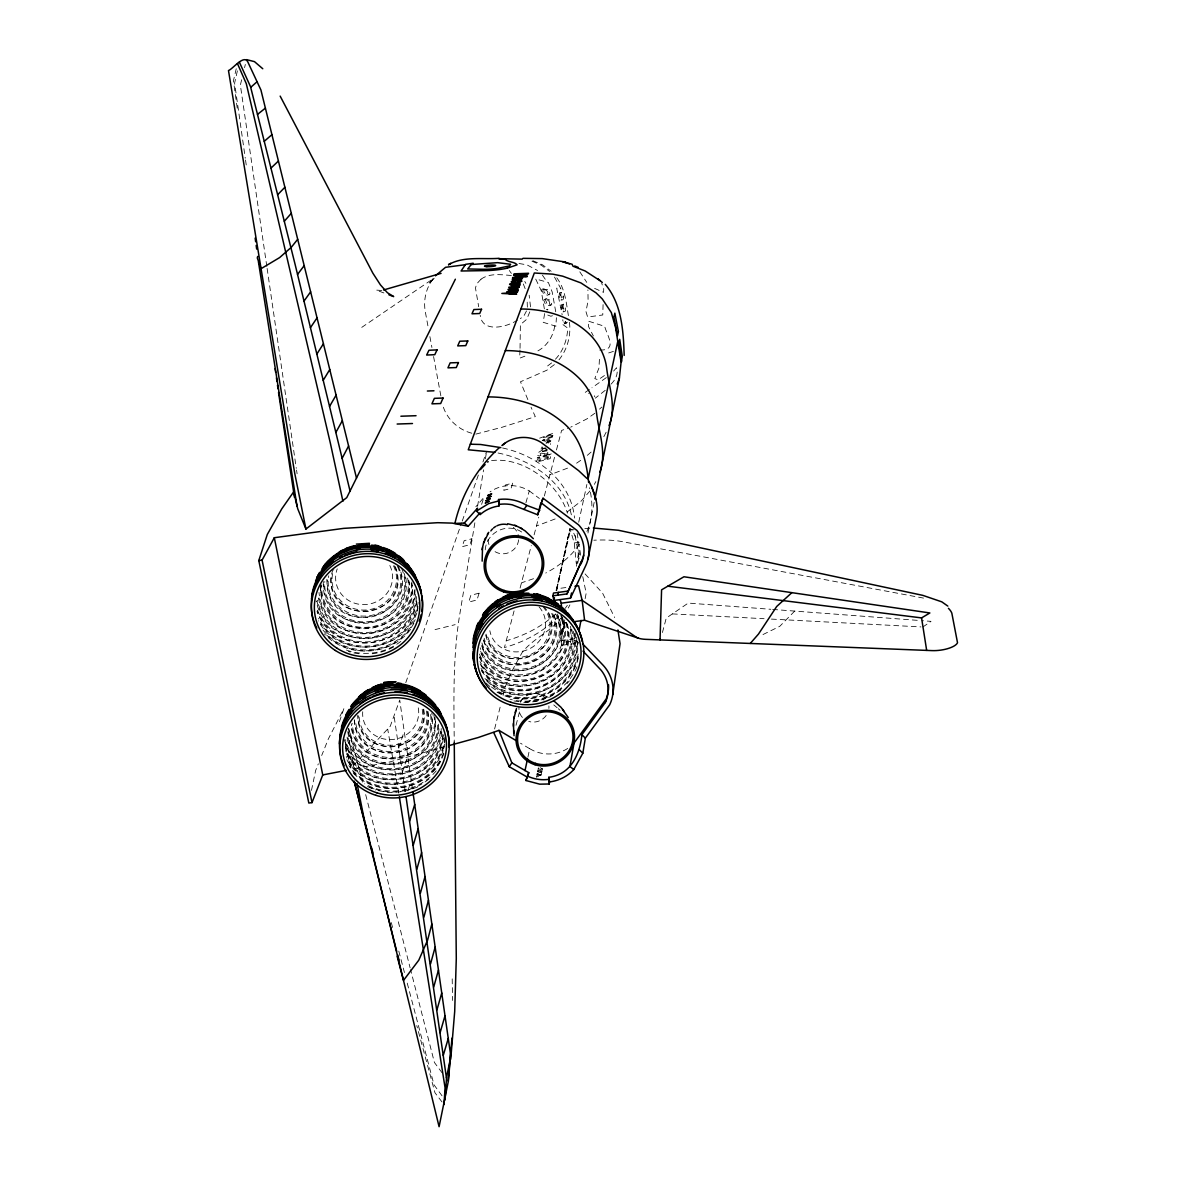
<?xml version="1.0" encoding="UTF-8"?>
<svg xmlns="http://www.w3.org/2000/svg" width="1186" height="1186" viewBox="0 0 1186 1186"><rect width="100%" height="100%" fill="white"/><g stroke="black" fill="none" stroke-linecap="round" stroke-linejoin="round"><path stroke-width="0.75" stroke-dasharray="5 3.75" d="M530.527 306.892L529.164 295.21M603.081 304.609L602.77 314.972L587.604 317.018L585.943 311.503L588.093 300.829L587.915 289.888M565.796 321.287L564.788 323.852L563.394 320.739M567.427 322.177L564.788 323.852M519.972 350.018L519.676 358.172L527.933 355.029M520.046 348.284L520.387 324.623L526.762 319.242L529.994 311.384M339.433 721.725L343.881 708.605L328.374 738.893L321.688 755.512M544.626 313.593L543.173 322.296L555.878 326.224L556.397 317.715M527.355 307.174L527.103 298.991M563.706 619.596L561.304 635.978L561.645 645.317L575.684 643.42L578.145 645.999M516.029 725.283L519.483 711.911M536.413 777.304L537.643 773.598L541.453 774.621L539.081 775.763L536.784 774.636M541.453 774.621L541.142 771.256L537.436 771.508L537.05 774.176L540.875 775.199M540.179 767.727L542.462 768.854L541.498 772.086L537.688 771.063L538.652 767.831M554.781 325.868C553.121 336.928 546.138 347.468 535.701 351.945M474.845 522.804L459.204 617.817C452.889 658.927 453.808 700.674 454.253 742.125M477.558 506.363L483.577 469.819M485.385 458.849L486.29 453.363M585.143 598.648L586.18 593.208L582.771 576.648M575.684 643.42L576.233 640.529L562.238 642.412M566.523 644.665L567.101 641.759M587.96 533.033L594.438 501.055M577.671 563.35L579.48 554.633L577.508 541.72L572.215 529.742L569.932 528.763L556.056 590.613M576.455 566.241L578.323 553.847L574.706 532.974M561.645 645.317L560.978 640.677L564.921 621.686M311.473 790.365L315.654 770.455L318.337 763.814M556.738 590.658L569.932 528.763L574.261 542.921L576.292 563.602M527.903 757.172L529.727 748.722L520.506 743.222M578.724 522.225L586.877 484.466M564.803 619.878L561.304 635.978L557.761 615.905M395.398 566.804C414.863 618.766 323.763 629.707 331.279 574.187M565.885 587.544L556.812 588.775L569.932 528.763M237.378 70.863L234.606 83.124L245.265 158.183M415.53 594.468C411.349 648.505 326.832 654.702 316.158 600.976M416.82 601.851C410.104 650.521 332.717 658.349 317.033 611.546M417.264 611.19L418.006 607.914M485.222 549.844C486.512 531.713 508.498 521.573 522.996 532.988M438.983 728.871C436.048 776.711 359.002 785.592 347.098 738.567M441.77 731.792C438.716 781.233 359.625 791.699 345.615 743.652M443.342 738.285C437.397 785.829 362.219 795.658 345.17 750.53M443.594 748.929L444.691 744.126M556.812 588.775L570.436 530.112L574.039 529.727M236.251 68.729L233.449 80.752L237.749 111.855M566.508 622.694L562.89 623.184L563.735 619.626M578.279 658.052C570.258 692.164 526.169 710.014 496.356 691.779M244.568 67.646L245.339 64.444M241.647 79.758L240.358 85.081L266.85 266.598M494.606 728.99L500.863 704.232M503.101 695.381L505.34 686.531L512.604 669.808L522.048 652.641C532.707 638.705 550.141 632.138 560.815 618.084M514.087 610.909L504.435 647.556C524.731 641.789 544.255 631.545 558.739 615.979M520.091 588.093L531.298 545.53M534.1 534.871L538.77 517.17M544.344 496L554.588 457.07M556.456 449.968L561.601 430.429L567.649 428.383M547.606 454.653L537.184 458.033L551.49 453.675L548.777 455.098L548.985 454.297M550.393 444.439L550.615 443.623M545.723 441.859L546.257 439.962L549.874 439.22A4.314 1.053 -16.4 0 1 551.653 439.324L550.2 441.103L545.204 442.704M525.932 502.701L529.267 490.9L525.665 488.988A35.046 33.267 15.7 0 0 490.011 491.894M408.103 790.143L411.231 780.24M402.395 772.308L407.732 755.882M481.605 504.361L483.918 497.408L475.838 506.763M398.748 747.729L404.218 731.421M662.425 632.509L666.265 618.069L688.221 603.081L770.826 609.293M405.775 682.676L461.636 522.789M462.243 521.054L479.277 472.399M482.939 461.962L486.586 451.54M586.922 531.506C593.252 517.719 592.867 502.227 589.531 487.728M526.495 310.94L524.034 315.639L520.387 318.649M603.837 436.67L606.268 431.986M594.379 484.348L595.817 481.605M568.287 608.003L569.917 604.89M416.894 612.836C402.617 654.035 338.647 659.831 318.337 620.812M443.223 750.53C429.228 789.876 368.06 797.051 347.098 760.241M440.703 761.323C423.906 792.5 376.155 798 352.183 772.042M361.76 327.366L433.439 278.547C426.13 287.546 423.269 299.895 425.225 311.281L428.561 329.382M558.991 359.818C567.62 349.114 571.37 334.748 569.28 321.184M589.946 490.974L581.333 500.952L566.211 512.723M520.521 701.267L524.331 697.205M579.376 544.418C570.881 556.619 558.873 566.182 545.753 573.031M565.233 608.314L567.338 605.364M542.298 289.028L541.676 289.829L543.573 293.876L547.576 295.255L549.948 293.846L549.4 291.341L548.021 289.784L542.298 289.028L546.375 290.274L547.754 291.845L547.576 295.255M543.929 288.539L543.974 291.8L545.219 293.372L549.207 294.751M611.146 384.056C615.326 379.95 618.736 373.634 616.512 367.764L613.384 371.337M546.405 448.857L545.708 449.746L547.117 449.702M432.846 279.066L428.546 284.329L435.573 275.701M547.161 449.865L540.979 451.673L542.714 449.746L538.681 452.326L547.576 450.739M544.552 299.317L543.781 300.221L545.412 304.313L549.4 305.721L551.801 304.313L550.171 300.206L546.197 298.813L544.552 299.317L548.54 300.71L549.726 302.311L549.4 305.721M546.197 298.813L545.427 299.732L547.057 303.809L551.045 305.217M547.25 310.05L547.947 309.249L546.316 309.754M555.433 359.225C563.291 350.893 567.382 339.463 567.679 328.092L562.95 324.608L562.831 319.716M410.608 629.336C390.713 656.318 347.053 658.66 324.401 633.902M794.679 611.087L779.765 626.327L760.478 635.785M431.215 281.141L434.224 278.221M541.839 771.967L539.704 772.635L537.436 771.508M537.688 771.063L539.808 770.396L542.091 771.508M542.462 768.854L540.342 769.536L538.059 768.409M559.51 292.986L559.036 296.026L561.126 300.325C565.678 300.162 563.039 294.187 561.171 292.482L559.51 292.986L561.793 297.271L561.126 300.325M561.171 292.482L560.696 295.522L562.787 299.821M599.493 409.14L601.836 407.065M551.623 362.916L547.398 366.103M587.307 455.35L592.229 451.08M604.43 375.532L598.129 379.846L594.809 378.601L598.96 368.001L599.612 355.726M555.656 613.948C541.705 626.771 524.405 635.637 506.229 640.751M554.381 364.606L546.85 370.225L520.476 381.773L528.319 400.764M605.231 390.342L595.313 398.155M561.882 304.698L561.141 307.752L563.142 312.081L565.589 310.94L565.544 308.523L563.528 304.179L561.882 304.698L563.884 309.027L563.142 312.081M563.528 304.179L562.787 307.248L564.803 311.562M481.027 279.184L476.579 284.032L475.482 288.065L478.684 306.714M594.823 413.277L586.966 418.866L570.688 427.182M606.372 377.593L591.977 387.763M589.383 389.557L585.128 392.447L589.116 393.515M576.589 463.192L582.104 459.382M922.841 627.023L931.025 621.36L921.818 620.663M481.056 279.17C490.144 272.558 502.375 274.944 512.826 275.597M526.199 702.527L533.433 699.028L544.241 699.933M560.904 689.941L550.26 696.819L536.546 701.489L522.166 702.675M542.714 447.522L541.898 448.471L546.02 447.789M539.66 438.153L553.462 433.172L546.02 436.404L552.884 435.292L552.676 436.092L542.995 437.545L540.935 438.909M517.57 319.983C507.578 327.025 482.317 333.459 480.226 315.343M567.545 468.144L549.919 474.815M555.152 518.949L536.443 525.991M533.567 578.694L521.469 582.83M543.425 440.895L544.745 440.377L544.3 441.266M546.034 443.282L551.208 441.429L548.362 443.134M491.582 460.583C523.53 456.758 557.969 482.91 567.501 513.167M417.576 787.059L403.907 791.536L389.557 792.589L377.237 790.439M613.429 351.397L605.572 353.932M599.731 350.048C618.01 350.626 607.099 335.757 604.682 326.343L588.286 321.109L588.478 326.476L593.356 335.964M562.787 307.248L561.141 307.752L563.884 309.027L565.544 308.523M552.483 315.728L550.838 316.232L546.716 314.661M561.793 297.271L563.454 296.767M545.916 448.545L539.645 449.138L541.409 447.33A5.233 1.305 -16.4 0 1 542.269 446.944M444.454 746.854L389.749 761.946L351.723 769.314M435.04 629.618L455.142 624.651M475.882 434.106L502.197 427.227L535.301 416.627L531.031 407.198M574.246 542.936L579.598 542.195M560.978 640.677L577.508 638.453M584.831 528.585L590.228 528.007M537.377 774.058L541.216 775.081M537.006 776.726L538.548 776.622M535.331 693.454L542.387 694.64L548.866 697.516M672.358 613.903L764.08 618.707M771.419 619.092L920.988 626.92M381.759 290.496L376.214 290.096L384.145 293.046M772.649 609.426L919.98 620.53M518.994 263.514L526.836 264.804L537.569 270.497M923.523 598.1L621.612 541.528A67.098 20.414 -10 0 0 593.845 540.223M502.642 448.011C536.902 455.291 571.163 480.967 574.513 518.06M498.076 453.008C530.631 459.56 564.536 481.323 571.563 515.777M471.731 433.201C458.315 429.688 446.9 419.162 442.912 405.805M532.84 260.712L542.625 264.863L551.164 271.283M531.98 261.202L541.394 265.234L549.607 271.475M594.586 288.376L603.585 292.364L603.733 288.969L601.702 283.246M367.452 786.511L375.473 790.143M529.727 748.722L533.448 750.679A34.32 31.933 11.4 0 0 568.213 748.099M529.267 490.9L539.408 498.491M486.794 680.986C517.733 713.127 579.865 686.59 577.79 642.026M553.758 704.899L557.168 707.76M558.295 708.709L560.044 710.266M576.233 640.529L578.694 643.094M585.069 573.905L602.607 593.193L614.674 617.55M579.821 271.816L586.759 282.372M542.402 275.137L547.265 282.135M442.007 1101.957L434.98 1092.795L416.775 1025.564M442.126 1072.856L434.417 1062.493L410.578 969.629M511.388 273.388L509.298 270.482M442.037 1095.805L434.017 1084.849L406.324 979.666M556.783 277.82C565.737 289.517 566.389 304.95 568.954 318.841M554.514 277.109L560.978 288.91L556.694 288.109L562.164 314.839M481.412 670.609C509.609 713.764 585.083 681.846 574.825 631.471M482.969 649.617C505.221 695.085 579.183 660.024 557.346 614.022M480.152 663.982C505.088 709.035 582.029 679.474 571.785 629.336M565.425 321.777L566.448 323.333M524.775 281.453L525.858 283.365M523.308 283.973L525.146 288.672M548.569 612.436C568.672 655.265 494.829 680.127 485.415 633.813M594.394 395.739L594.809 396.836M344.148 739.427L353.413 765.504L355.222 774.547M323.363 581.525C319.879 640.381 415.856 633.65 405.553 576.203M320.428 585.558C318.352 645.11 415.53 640.41 409.259 581.911M318.382 598.04C329.071 652.7 417.472 640.618 412.431 585.128M327.336 588.879C337.209 639.076 418.643 616.646 399.712 568.687M480.967 653.442C504.999 702.453 584.757 664.62 561.215 615.015M479.322 657.163C502.76 705.966 583.468 674.004 566.834 622.561M483.384 639.817C496.756 688.458 574.691 658.897 553.165 613.266M481.901 646.4L483.073 649.913M391.291 922.604L393.174 929.735M398.807 951.128L404.441 972.52M348.714 728.545L362.456 782.123M365.673 794.62L410.119 967.85M345.497 746.216L351.59 771.167M345.497 745.223L351.649 770.381M429.895 336.616L431.912 347.483M433.572 356.541L440.94 396.361M577.108 533.033L581.051 557.598M555.73 311.77L552.187 291.964L548.347 282.461L535.657 278.932L541.201 290.6L544.507 309.694M347.75 731.718L353.413 765.504L390.224 726.306L399.726 700.051L412.461 788.898M398.763 793.152L387.703 729.138M423.713 709.124C432.075 753.792 356.838 761.115 357.816 715.38M405.241 791.507L394.093 716.225M267.117 268.421L296.292 468.262M296.559 470.101L297.093 473.763M578.323 553.847L579.524 562.223M245.532 160.006L246.569 167.33M562.446 617.743L562.89 623.184M351.352 728.53C361.107 777.72 440.792 762.45 431.793 713.127M348.476 731.821C357.994 781.811 439.042 770.974 435.544 720.584M326.773 579.48L327.351 589.16M320.605 588.449L321.006 595.09M354.273 719.739C355.444 769.314 436.774 759.677 427.953 711.215M452.207 978.865L452.533 1000.45M518.623 539.823A15.418 14.692 -23.2 0 1 494.592 551.401M488.988 544.537A15.418 14.692 -23.2 0 1 488.128 538.207M513.256 527.355A15.418 14.692 -23.2 0 1 518.46 535.983M441.222 728.56A48.819 45.735 -11 0 1 398.615 774.547A48.819 45.735 -11 0 1 345.452 742.125M442.852 734.178A50.39 47.188 -11 0 1 399.074 778.12A50.39 47.188 -11 0 1 345.304 748.04M433.854 714.965A42.815 40.131 -10.9 0 1 399.519 762.405A42.815 40.131 -10.9 0 1 349.826 731.406M436.226 770.811A54.334 50.85 -11.1 0 1 364.665 783.798M443.92 753.762A53.696 50.257 -11.1 0 1 352.894 771.671M431.689 716.67A40.368 37.848 -10.9 0 1 394.493 758.773A40.368 37.848 -10.9 0 1 351.352 723.994M445.343 737.885A52.48 49.13 -11 0 1 403.611 782.953A52.48 49.13 -11 0 1 346.875 759.01M430.577 714.506A39.523 37.062 -10.9 0 1 395.22 757.261A39.523 37.062 -10.9 0 1 352.123 723.282M443.594 752.962A53.429 50.005 -11.1 0 1 399.652 786.792A53.429 50.005 -11.1 0 1 348.817 765.652M443.401 734.92A50.85 47.618 -11 0 1 400.156 779.113A50.85 47.618 -11 0 1 345.615 750.575M444.913 737.158A52.11 48.789 -11 0 1 402.499 782.108A52.11 48.789 -11 0 1 346.238 756.52M440.406 731.228A48.255 45.201 -11 0 1 395.783 773.628A48.255 45.201 -11 0 1 345.482 739.634M423.283 709.688A32.882 30.836 -10.9 0 1 393.5 746.661A32.882 30.836 -10.9 0 1 358.187 715.855M426.426 711.022A35.877 33.638 -10.9 0 1 395.827 751.123A35.877 33.638 -10.9 0 1 355.533 721.31M437.738 725.106A45.72 42.844 -10.9 0 1 396.139 768.424A45.72 42.844 -10.9 0 1 347.276 734.697M427.42 711.481A36.796 34.513 -10.9 0 1 395.057 752.739A36.796 34.513 -10.9 0 1 354.57 720.213M434.965 717.233A43.571 40.828 -10.9 0 1 396.925 764.214A43.571 40.828 -10.9 0 1 348.625 728.693M422.201 709.272A31.859 29.887 -10.8 0 1 393.352 745.105A31.859 29.887 -10.8 0 1 359.136 715.247M429.05 778.965A54.497 50.983 -11.1 0 1 375.829 789.476M374.168 788.942A54.497 50.983 -11.1 0 1 367.734 786.274M418.273 707.864A28.108 26.374 -10.8 0 1 392.092 739.53A28.108 26.374 -10.8 0 1 362.723 711.748M438.464 724.157A46.387 43.467 -11 0 1 397.992 769.506A46.387 43.467 -11 0 1 347.053 737.099M393.441 565.737A32.319 30.732 -8.5 0 1 365.985 610.019A32.319 30.732 -8.5 0 1 333.815 569.577M389.809 565.485A28.494 27.1 -8.5 0 1 365.599 604.549A28.494 27.1 -8.5 0 1 337.224 568.865M411.779 582A47.055 44.697 -8.7 0 1 372.997 633.057A47.055 44.697 -8.7 0 1 319.093 598.085M414.329 590.495A48.937 46.491 -8.7 0 1 369.869 637.134A48.937 46.491 -8.7 0 1 317.433 600.279M411.275 583.127A46.373 44.06 -8.7 0 1 369.395 632.301A46.373 44.06 -8.7 0 1 319.004 592.451M408.74 580.28A44.178 41.984 -8.6 0 1 366.4 628.639A44.178 41.984 -8.6 0 1 321.006 584.164M404.233 573.461A40.932 38.916 -8.6 0 1 368.713 623.035A40.932 38.916 -8.6 0 1 324 582M401.624 568.42A40.087 38.1 -8.6 0 1 371.188 621.301A40.087 38.1 -8.6 0 1 324.801 581.481M398.244 566.374A37.315 35.476 -8.6 0 1 371.366 616.868A37.315 35.476 -8.6 0 1 327.38 579.924M397.34 566.211A36.381 34.587 -8.6 0 1 369.261 615.756A36.381 34.587 -8.6 0 1 328.744 575.833M394.434 565.826A33.341 31.711 -8.5 0 1 366.089 611.531A33.341 31.711 -8.5 0 1 332.895 569.784M417.991 606.372A53.237 50.538 -8.8 0 1 374.909 646.207A53.237 50.538 -8.8 0 1 320.665 623.539M418.184 602.429A52.866 50.197 -8.8 0 1 373.946 645.392A52.866 50.197 -8.8 0 1 318.426 618.455M416.657 600.828A51.576 48.982 -8.8 0 1 370.447 642.708A51.576 48.982 -8.8 0 1 317.166 610.953M416.582 596.558A51.102 48.537 -8.7 0 1 372.226 641.418A51.102 48.537 -8.7 0 1 317.551 610.182M414.952 589.338A49.515 47.04 -8.7 0 1 370.907 638.201A49.515 47.04 -8.7 0 1 316.929 601.005M407.628 578.056A43.422 41.258 -8.6 0 1 368.194 627.201A43.422 41.258 -8.6 0 1 321.599 585.424M413.87 623.421A54.467 51.695 -8.8 0 1 325.127 633.487M415.189 619.641A54.2 51.458 -8.8 0 1 323.037 630.122M393.544 647.022A55.282 52.451 -8.9 0 1 371.411 653.857M358.854 653.738A55.282 52.451 -8.9 0 1 348.358 651.485M400.853 641.389A55.119 52.303 -8.9 0 1 343.362 648.861M548.896 705.937A15.166 14.188 -22.9 0 1 548.881 708.442M546.183 715.499A15.166 14.188 -22.9 0 1 528.748 721.459M522.403 717.471A15.166 14.188 -22.9 0 1 518.979 707.152M520.357 702.29A15.166 14.188 -22.9 0 1 545.501 698.124M570.392 626.297A49.16 46.358 -23.1 0 1 540.964 682.098A49.16 46.358 -23.1 0 1 480.567 663.982M573.401 631.263A50.731 47.825 -23.1 0 1 540.519 686.071A50.731 47.825 -23.1 0 1 479.945 666.68M561.171 618.44A43.111 40.68 -23 0 1 534.486 672.121A43.111 40.68 -23 0 1 480.137 647.778M577.048 666.769A54.719 51.547 -23.2 0 1 509.98 699.251M578.308 656.495A54.067 50.939 -23.1 0 1 496.815 691.379M489.907 686.546A54.067 50.939 -23.1 0 1 486.201 683.106M557.553 615.949A40.65 38.352 -23 0 1 533.848 667.822A40.65 38.352 -23 0 1 481.768 645.154M577.434 642.234A52.851 49.797 -23.1 0 1 543.055 690.919A52.851 49.797 -23.1 0 1 484.97 678.481M555.863 614.229A39.79 37.567 -23 0 1 533.329 666.502A39.79 37.567 -23 0 1 481.857 642.723M578.175 654.138A53.815 50.702 -23.1 0 1 542.521 694.359A53.815 50.702 -23.1 0 1 489.833 685.701M574.395 633.591A51.206 48.27 -23.1 0 1 541.824 686.768A51.206 48.27 -23.1 0 1 481.783 670.594M576.618 637.178A52.48 49.456 -23.1 0 1 545.604 688.71A52.48 49.456 -23.1 0 1 486.097 678.777M570.318 629.143A48.582 45.824 -23.1 0 1 537.97 681.95A48.582 45.824 -23.1 0 1 479.959 661.566M543.722 606.283A33.104 31.266 -23 0 1 532.188 655.458A33.104 31.266 -23 0 1 486.082 634.125M551.653 613.488A36.114 34.097 -23 0 1 530.616 661.18A36.114 34.097 -23 0 1 484.17 638.201M565.737 622.413A46.046 43.437 -23 0 1 536.22 677.206A46.046 43.437 -23 0 1 479.159 653.471M552.706 613.651A37.048 34.972 -23 0 1 531.12 662.574A37.048 34.972 -23 0 1 483.488 639.002M560.696 615.46A43.867 41.391 -23 0 1 537.629 672.329A43.867 41.391 -23 0 1 480.271 650.328M542.714 606.402A32.081 30.287 -23 0 1 531.55 654.049A32.081 30.287 -23 0 1 486.868 633.368M569.339 680.897A54.882 51.68 -23.2 0 1 567.012 683.566M561.867 688.443A54.882 51.68 -23.2 0 1 522.329 701.919M518.831 701.667A54.882 51.68 -23.2 0 1 513.597 700.852M539.081 606.891A28.301 26.729 -22.9 0 1 529.238 648.935A28.301 26.729 -22.9 0 1 489.833 630.685M566.611 622.828A46.714 44.06 -23.1 0 1 536.665 678.407A46.714 44.06 -23.1 0 1 478.773 654.346M548.14 457.381L547.976 458.404L538.607 460.776L541.172 458.552L548.14 457.381M537.732 455.335L539.215 456.121L541.098 455.068C536.398 454.535 553.832 454.194 546.02 452.074L545.427 453.927L541.528 453.111A3.069 0.771 -16.5 0 0 539.6 453.778L537.732 455.335M550.615 456.669L550.156 458.641L535.983 462.229C537.51 456.877 546.272 455.795 550.615 456.669M552.365 437.204L542.195 440.451L552.409 436.122L550.941 437.575L552.365 437.204M547.665 440.302L547.354 441.444L549.859 440.273L547.665 440.302M479.07 593.208L476.994 599.997L468.737 602.043L470.872 595.224L479.07 593.208M512.678 483.147L511.062 488.439L503.768 490.278L505.444 484.97L512.678 483.147M471.865 538.815L469.878 544.789L462.155 546.642L464.2 540.653L471.865 538.815"/><path stroke-width="1.5" d="M624.177 355.415C623.406 331.146 621.76 303.69 605.26 284.358M513.449 726.262L513.849 718.612L516.473 708.561M357.045 783.59L363.954 817.984L439.087 1126.7L448.382 1081.083L451.955 1038.121M444.009 1104.581L445.061 1087.755L399.341 796.799M445.046 1099.911L446.499 1078.356L406.027 796.74M450.724 1059.231L454.698 1011.51L456.284 958.57L454.253 742.125M482.509 547.621L482.153 561.141M449.879 1061.248L446.425 1077.911M293.98 493.109L297.73 508.764L305.929 529.045L346.757 497.616L455.365 279.214M612.732 694.655L620.056 643.687L617.921 629.974M449.746 745.386L477.988 737.603L498.98 730.368L511.848 762.85L528.778 772.664L525.932 780.507L539.704 784.168L549.207 783.99L548.777 777.334A35.061 32.541 11.4 0 0 560.474 773.717C574.543 766.482 580.428 749.463 581.911 734.653L605.29 702.572L606.832 696.923A34.201 31.963 10.6 0 0 608.522 684.752M660.187 638.987L660.039 639.891L661.58 589.827L683.937 576.767L929.868 612.969L921.566 617.906L667.777 586.195M549.207 783.99L549.607 781.915A40.057 37.181 11.4 0 0 573.816 769.521L582.815 753.243L585.335 738.152L609.678 704.795A39.227 36.662 10.6 0 0 602.755 664.857L582.548 643.731M605.764 699.503L574.039 743.059L569.903 766.541L573.816 769.521M594.809 499.262L619.418 377.889L621.093 362.204L615.608 327.721L611.324 312.57L602.251 298.902L596.069 292.868L580.873 282.905L562.638 276.16L552.72 274.144L534.323 273.002L468.248 449.776L494.903 452.326M578.901 631.219L580.977 620.352M588.019 559.021L596.276 517.081C599.182 504.732 594.423 492.086 588.864 481.19M541.646 501.204L543.04 498.224L578.501 524.805A39.805 37.715 13.2 0 1 585.617 565.885L570.451 598.204L553.847 600.457L552.884 595.832L566.982 593.904L582.8 558.25A34.69 32.882 13.2 0 0 583.69 555.196M570.451 598.204L571.533 592.97M525.932 780.507L528.778 772.664M566.982 593.904L581.555 561.304M524.983 770.678L527.533 758.862M588.048 479.07L617.832 341.108M483.547 543.129L488.751 532.321M557.776 595.164L558.384 592.392M553.847 600.457L554.47 597.67M552.884 595.832L553.506 593.059L567.575 591.132M482.05 549.681L483.932 541.379M448.264 1038.462L443.282 1055.347M445.002 1015.779L440.11 1032.665M246.51 59.626L254.471 61.628L262.773 68.744M441.741 992.993L436.937 1009.879M513.849 718.612L514.442 716.166M515.258 712.564L515.762 710.503M257.688 256.413L257.303 257.94L261.068 268.688L279.614 257.599L291.326 247.266L297.686 239.29M438.449 970.104L433.735 986.974M602.295 282.505L597.892 278.695M435.158 947.11L430.518 963.966M431.852 924.013L427.612 940.113L418.777 960.2L403.492 980.422L397.147 956.272M499.158 447.804C476.98 468.322 461.769 493.954 454.89 523.441L464.275 523.056L477.528 508.157L476.55 511.047L480.122 514.65A35.891 33.994 15.6 0 1 498.921 505.992L499.425 504.376A35.817 33.934 15.7 0 1 512.189 504.806L537.732 514.798L540.949 502.686L576.974 530.468A34.794 32.971 13.2 0 1 582.252 560.934L581.007 563.987M537.732 514.798L543.04 498.224M423.906 917.104L428.442 900.322M420.363 893.28L425.033 876.528M416.805 869.323L421.608 852.63M413.232 845.262L418.154 828.614M409.63 821.068L414.7 804.479M498.921 505.992L498.55 499.528A40.932 38.782 15.7 0 1 526.777 505.384L539.852 510.291M480.093 512.767L468.218 526.213L452.266 523.115L437.708 522.7L343.732 528.363L274.307 537.718L322.755 774.932L312.007 802.625L308.82 803.041L258.8 560.563L267.31 534.441L281.734 508.942L293.846 491.597M617.269 384.086L619.418 377.889M609.026 425.626C616.794 406.976 608.833 386.858 606.639 368.001C605.186 356.601 599.983 345.986 592.481 337.373C574.454 317.64 547.057 308.938 520.862 309.012M599.76 472.339C607.069 453.037 598.737 432.579 596.573 413.173C595.016 401.076 589.472 389.809 581.466 380.676C562.268 359.773 533.151 350.552 505.325 350.596M524.761 276.575L527.34 276.471L512.574 277.628L523.337 276.62M605.29 702.572L606.372 699.977A34.305 32.052 10.6 0 0 601.243 670.372L583.052 651.129M342.102 458.359L348.595 445.995M484.525 539.763L485.326 538.251M487.372 534.397L487.965 533.285M312.007 802.625L262.076 560.103L274.307 537.718M335.831 432.49L342.354 420.659M329.53 406.487L336.083 395.175M323.2 380.35L329.767 369.543M316.84 354.08L323.422 343.792M526.717 776.815L509.283 766.719L511.848 762.85M310.435 327.677L317.047 317.878M524.019 509.446L526.777 505.384M304.001 301.125L310.628 291.83M297.538 274.44L304.179 265.634M291.296 213.347L284.299 221.263M750.264 643.449L758.477 634.08L776.711 606.476L791.863 592.659M257.051 81.745L250.706 87.334M284.877 187.255L277.643 194.756M507.297 268.14L517.126 264.819C514.605 261.557 508.26 262.521 504.999 259.26L498.757 258.681L522.285 259.126M480.345 469.641L485.118 464.571M278.413 161.029L270.957 168.115M435.573 275.701L445.536 267.31L465.327 264.7M572.23 744.823L574.039 743.059M271.92 134.655L264.241 141.327M265.397 108.134L257.495 114.405M502.019 445.536C512.426 435.959 529.06 434.877 540.949 442.304L578.664 470.679L586.937 478.447M476.55 511.047L488.676 503.576L498.031 501.129M502.404 445.195L504.91 443.208M356.512 478.121L260.92 89.973L247.607 61.494C243.471 54.675 232.901 68.951 228.483 70.552L294.736 473.347L305.929 529.045M448.501 264.834L450.71 263.381L449.212 264.167M448.708 264.597C463.459 256.028 482.569 259.556 499.084 258.326M487.505 462.051L488.247 461.754M383.508 289.992L441.073 273.358M322.755 774.932L346.297 770.366M473.214 263.233L465.594 264.33L461.087 271.001L487.298 270.586A27.248 5.693 -3.5 0 0 507.297 268.14M258.8 560.563L262.076 560.103M574.958 586.299L578.59 585.81L582.148 600.353L584.594 620.248L638.468 638.187M560.252 599.997L561.23 603.2L582.148 600.353L636.096 637.06A22.223 7.398 -9.5 0 0 645.777 639.343L932.003 650.61A18.62 6.508 -7.3 0 0 957.517 642.723L951.839 613.192A87.497 29.872 -7.9 0 0 948.429 608.344M573.742 621.716L584.594 620.248M383.908 682.513L395.442 681.713M383.701 682.602L396.005 681.757M356.334 544.122L369.483 543.292M427.375 391.024L433.972 390.787M400.883 416.227L416.049 415.708M397.147 424.039L412.476 423.521M593.371 528.037L618.351 530.246L922.841 595.372L941.788 601.836L947.822 606.09M488.009 396.91C514.353 396.865 541.365 404.574 561.808 421.638C580.517 436.24 586.358 460.079 588.641 482.539M522.967 258.34L542.284 258.607L565.663 262.032M470.323 444.201L480.626 444.483L500.848 447.611M507.741 523.752L516.147 525.858M569.517 263.915L562.89 261.809L572.126 264.241L572.971 266.213L585.143 270.971L599.997 280.637M388.904 294.825L393.678 296.589L387.407 292.72L380.439 284.892L372.849 273.151L280.163 96.11M574.706 265.96L578.279 267.413M520.18 527.785L525.176 530.928L533.344 538.681M514.754 525.205L521.944 528.615M498.98 730.368L515.895 740.464M464.275 523.056L468.218 526.213M553.773 700.822L561.082 707.375L568.227 717.515M579.346 749.7L582.815 753.243M581.911 734.653L585.335 738.152M448.189 1080.98L450.472 1053.865L412.965 792.352M562.757 709.436L564.284 711.674M493.717 732.533L509.283 766.719M239.35 62.102L250.572 86.815L295.181 264.7L350.048 491.034M237.452 63.57L246.303 83.672L330.42 443.445L342.917 501.248M595.965 499.721L591.858 487.149M396.658 951.261L354.288 781.159M397.606 954.789L399.045 960.097M354.199 781.752L364.532 820.979M365.466 824.552L366.874 829.889M367.823 833.462L369.231 838.813M371.574 847.723L372.982 853.075M498.55 499.528L499.425 504.376M548.777 777.334L549.607 781.915M921.566 617.906L926.666 650.402M297.034 506.333L258.444 261.898M294.469 497.394L278.532 392.492M275.152 368.698L275.671 372.36M276.442 377.845L276.961 381.507M277.48 385.168L278.013 388.83M255.153 238.119L255.657 241.781M256.161 245.443L256.68 249.09M513.345 723.653L514.042 735.676M561.23 603.2L561.69 608.655M513.642 730.368L513.746 733.185M548.377 779.41A35.12 32.585 11.4 0 1 528.007 776.356M490.856 530.913A15.418 14.692 -23.2 0 1 492.575 528.867M493.569 527.963A15.418 14.692 -23.2 0 1 495.763 526.421M496.949 525.783A15.418 14.692 -23.2 0 1 507.386 524.583M355.963 704.484A54.334 50.85 -11.1 0 1 358.587 702.171M362.812 699.014A54.334 50.85 -11.1 0 1 365.822 697.116M375.458 692.58A54.334 50.85 -11.1 0 1 384.071 690.208M391.158 689.274A54.334 50.85 -11.1 0 1 407.065 690.4M412.165 691.735A54.334 50.85 -11.1 0 1 423.313 696.686M424.781 697.576A54.334 50.85 -11.1 0 1 431.63 702.735M437.441 708.872A54.334 50.85 -11.1 0 1 440.391 712.994M341.479 727.122A53.696 50.257 -11.1 0 1 387.362 687.984A53.696 50.257 -11.1 0 1 441.266 713.913M344.148 765.83A54.882 51.324 -11.1 0 1 385.198 693.306A54.882 51.324 -11.1 0 1 448.768 746.898M345.734 715.217A52.48 49.13 -11 0 1 349.055 709.45M350.997 706.767A52.48 49.13 -11 0 1 435.618 705.121M362.012 695.752A52.11 48.789 -11 0 1 369.276 691.319M377.148 688.058A52.11 48.789 -11 0 1 382.114 686.679M387.155 685.79A52.11 48.789 -11 0 1 390.565 685.449M397.399 685.389A52.11 48.789 -11 0 1 400.779 685.686M404.159 686.19A52.11 48.789 -11 0 1 407.48 686.902M437.412 707.627A52.11 48.789 -11 0 1 440.184 712.386M339.433 743.874A54.823 51.28 -11.1 0 1 341.968 728.871M344.577 722.541A54.823 51.28 -11.1 0 1 348.047 716.522M349.025 715.099A54.823 51.28 -11.1 0 1 352.286 710.992M360.01 703.743A54.823 51.28 -11.1 0 1 370.684 697.235M372.3 696.493A54.823 51.28 -11.1 0 1 384.338 692.772M395.101 691.69A54.823 51.28 -11.1 0 1 407.539 692.95M412.684 694.314A54.823 51.28 -11.1 0 1 425.403 700.2M426.856 701.134A54.823 51.28 -11.1 0 1 442.882 718.657M444.394 721.637A54.823 51.28 -11.1 0 1 447.982 732.815M339.819 736.595A54.497 50.983 -11.1 0 1 392.017 689.807A54.497 50.983 -11.1 0 1 447.389 730.606M351.012 706.026A50.85 47.618 -11 0 1 426.323 695.426M362.308 693.958A48.819 45.735 -11 0 1 369.988 689.096M371.618 688.295A48.819 45.735 -11 0 1 389.216 683.566M396.539 683.447A48.819 45.735 -11 0 1 420.348 690.964M376.214 685.864A43.571 40.828 -10.9 0 1 380.899 684.337M359.995 695.974A45.72 42.844 -10.9 0 1 362.501 693.751M360.173 698.762A53.429 50.005 -11.1 0 1 364.443 695.767M375.413 690.4A53.429 50.005 -11.1 0 1 383.893 688.058M394.375 687.005A53.429 50.005 -11.1 0 1 404.782 687.91M411.512 689.57A53.429 50.005 -11.1 0 1 420.986 693.588M363.479 692.906A46.387 43.467 -11 0 1 367.764 689.985M372.345 687.524A46.387 43.467 -11 0 1 382.203 684.114M383.893 683.759A46.387 43.467 -11 0 1 392.551 682.854M397.725 683.047A46.387 43.467 -11 0 1 401.165 683.477M368.268 690.608A50.39 47.188 -11 0 1 371.203 689.125M385.376 684.737A50.39 47.188 -11 0 1 390.313 684.174M358.528 697.131A48.255 45.201 -11 0 1 361.181 694.774M389.171 683.388A48.255 45.201 -11 0 1 392.803 683.21M339.3 551.92A49.515 47.04 -8.7 0 1 342.532 550.096M345.867 548.54A49.515 47.04 -8.7 0 1 354.718 545.664M361.345 544.611A49.515 47.04 -8.7 0 1 369.483 544.478M374.998 545.115A49.515 47.04 -8.7 0 1 378.63 545.871M323.541 566.552A51.102 48.537 -8.7 0 1 325.513 563.958M343.688 549.8A51.102 48.537 -8.7 0 1 348.328 547.888M325.483 566.656A55.119 52.303 -8.9 0 1 333.459 559.584M356.512 549.622A55.119 52.303 -8.9 0 1 360.07 549.059M370.936 548.718A55.119 52.303 -8.9 0 1 383.345 550.867M386.725 551.964A55.119 52.303 -8.9 0 1 394.849 555.656M399.326 558.443A55.119 52.303 -8.9 0 1 411.809 570.54M413.766 573.416A55.119 52.303 -8.9 0 1 415.515 576.396M417.042 579.45A55.119 52.303 -8.9 0 1 419.918 587.53M315.535 581.14A54.467 51.695 -8.8 0 1 320.368 571.948M321.347 570.525A54.467 51.695 -8.8 0 1 414.729 574.721M319.375 572.882A53.237 50.538 -8.8 0 0 317.077 577.434A54.2 51.458 -8.8 0 1 319.597 572.897M322.103 568.598A53.237 50.538 -8.8 0 1 328.848 560.845M331.413 558.576A53.237 50.538 -8.8 0 1 400.453 557.39M333.74 557.672A54.2 51.458 -8.8 0 1 338.188 554.737M342.887 552.261A54.2 51.458 -8.8 0 1 347.809 550.23M356.393 547.888A54.2 51.458 -8.8 0 1 359.907 547.324M365.258 546.909A54.2 51.458 -8.8 0 1 368.816 546.909M370.581 546.983A54.2 51.458 -8.8 0 1 379.357 548.228M324.178 565.603A51.576 48.982 -8.8 0 1 366.533 544.908M371.574 545.13A51.576 48.982 -8.8 0 1 381.521 547.028M383.108 547.517A51.576 48.982 -8.8 0 1 395.101 553.195M400.394 557.124A51.576 48.982 -8.8 0 1 402.825 559.332M323.333 566.804A52.866 50.197 -8.8 0 1 334.289 556.101M337.15 554.159A52.866 50.197 -8.8 0 1 340.13 552.394M343.199 550.838A52.866 50.197 -8.8 0 1 351.308 547.784M385.346 548.807A52.866 50.197 -8.8 0 1 390.09 550.793M398.807 556.012A52.866 50.197 -8.8 0 1 403.952 560.37M407.347 564.017A52.866 50.197 -8.8 0 1 409.407 566.641M421.964 596.766A55.623 52.762 -8.9 0 1 422.246 600.205M311.533 598.856A55.623 52.762 -8.9 0 1 313.237 590.302M314.32 586.981A55.623 52.762 -8.9 0 1 320.887 574.513M325.379 568.983A55.623 52.762 -8.9 0 1 333.444 561.838M339.596 557.939A55.623 52.762 -8.9 0 1 342.828 556.293M344.474 555.552A55.623 52.762 -8.9 0 1 356.689 551.801M371.248 550.867A55.623 52.762 -8.9 0 1 378.467 551.772M385.48 553.565A55.623 52.762 -8.9 0 1 395.368 557.88M398.422 559.703A55.623 52.762 -8.9 0 1 406.754 566.3M410.326 570.14A55.623 52.762 -8.9 0 1 416.227 578.783M418.45 583.453A55.623 52.762 -8.9 0 1 421.089 591.695M311.651 596.899A55.282 52.451 -8.9 0 1 357.371 549.963A55.282 52.451 -8.9 0 1 416.508 578.471M419.681 586.462A55.282 52.451 -8.9 0 1 420.897 591.458M421.845 595.683A55.668 52.807 -8.9 0 1 421.831 611.161M421.178 614.585A55.668 52.807 -8.9 0 1 419.192 621.242M316.795 628.061A55.668 52.807 -8.9 0 1 349.618 554.218A55.668 52.807 -8.9 0 1 421.549 593.993M472.858 643.183A54.067 50.939 -23.1 0 1 510.202 598.693A54.067 50.939 -23.1 0 1 566.345 611.531M567.471 612.762A54.067 50.939 -23.1 0 1 569.606 615.326M486.245 688.028A55.268 52.021 -23.2 0 1 505.221 605.764A55.268 52.021 -23.2 0 1 582.193 641.596M579.702 632.746A55.208 51.976 -23.2 0 1 581.184 637.638M477.617 674.597A55.208 51.976 -23.2 0 1 474.37 664.886M473.347 658.141A55.208 51.976 -23.2 0 1 473.273 651.247M473.392 649.528A55.208 51.976 -23.2 0 1 475.927 637.623M479.411 629.558A55.208 51.976 -23.2 0 1 483.162 623.51M498.713 608.685A55.208 51.976 -23.2 0 1 503.427 605.942M506.674 604.371A55.208 51.976 -23.2 0 1 517.007 600.887M533.107 599.39A55.208 51.976 -23.2 0 1 541.958 600.546M547.087 601.895A55.208 51.976 -23.2 0 1 556.753 606.046M559.733 607.825A55.208 51.976 -23.2 0 1 569.028 615.504M570.184 616.75A55.208 51.976 -23.2 0 1 577.73 628.046M475.823 669.289A54.882 51.68 -23.2 0 1 474.296 664.412M473.555 661.121A54.882 51.68 -23.2 0 1 472.769 654.346M472.932 647.497A54.882 51.68 -23.2 0 1 514.442 599.597A54.882 51.68 -23.2 0 1 573.283 620.293M575.077 623.184A54.882 51.68 -23.2 0 1 576.648 626.164M485.4 612.895A52.48 49.456 -23.1 0 1 490.218 608.003M509.431 596.81A52.48 49.456 -23.1 0 1 514.413 595.387M519.468 594.438A52.48 49.456 -23.1 0 1 524.612 593.964M555.033 601.999A52.48 49.456 -23.1 0 1 557.731 603.867M562.727 608.136A52.48 49.456 -23.1 0 1 564.966 610.494M505.888 595.817A46.046 43.437 -23 0 1 510.825 594.156A46.714 44.06 -23.1 0 0 502.701 597.255M478.788 627.053A54.719 51.547 -23.2 0 1 488.217 614.259M496.415 607.365A54.719 51.547 -23.2 0 1 501.011 604.504M517.793 598.248A54.719 51.547 -23.2 0 1 521.306 597.64M532.01 597.151A54.719 51.547 -23.2 0 1 540.772 598.293M545.856 599.642A54.719 51.547 -23.2 0 1 558.398 605.512M475.719 631.011A53.815 50.702 -23.1 0 1 479.396 623.228M482.198 618.855A53.815 50.702 -23.1 0 1 485.43 614.748M493.035 607.484A53.815 50.702 -23.1 0 1 497.349 604.4M508.394 598.856A53.815 50.702 -23.1 0 1 527.399 595.283M530.883 595.342A53.815 50.702 -23.1 0 1 541.201 596.869M549.311 599.582A53.815 50.702 -23.1 0 1 555.404 602.681M473.273 638.987A52.851 49.797 -23.1 0 1 506.274 598.367A52.851 49.797 -23.1 0 1 558.206 604.237M476.357 627.157A51.206 48.27 -23.1 0 1 478.299 622.665M482.524 615.578A51.206 48.27 -23.1 0 1 522.166 593.311M525.517 593.163A51.206 48.27 -23.1 0 1 528.837 593.222M533.774 593.712A51.206 48.27 -23.1 0 1 548.718 598.337M483.191 614.066A49.16 46.358 -23.1 0 1 487.831 608.448M491.849 604.697A49.16 46.358 -23.1 0 1 502.656 597.7M504.332 596.943A49.16 46.358 -23.1 0 1 514.872 593.578M518.49 592.985A49.16 46.358 -23.1 0 1 524.004 592.555M536.635 593.889A49.16 46.358 -23.1 0 1 540.09 594.838M482.658 615.178A50.731 47.825 -23.1 0 1 487.95 608.878M491.597 605.512A50.731 47.825 -23.1 0 1 494.191 603.466M505.785 596.943A50.731 47.825 -23.1 0 1 510.529 595.253M495.17 601.762A46.714 44.06 -23.1 0 1 498.09 599.79M488.009 608.181A48.582 45.824 -23.1 0 1 491.968 604.46M509.609 284.358L510.84 285.174A5.322 1.156 -3.4 0 0 513.568 285.396C527.933 284.788 515.48 280.459 509.609 284.358M521.736 281.097L520.12 282.194L517.689 281.927C523.901 280.459 508.586 281.201 514.783 282.075L514.072 282.698C505.251 281.971 519.349 278.621 521.736 281.097M520.758 278.577L519.572 279.837C529.712 276.086 509.298 280.281 515.599 278.532L515.421 277.924C506.763 279.896 518.178 280.682 520.758 278.577M621.405 360.692L621.36 362.115L622.294 356.363L619.7 339.315L618.795 343.54L621.405 360.692M516.103 274.841C521.543 278.028 535.36 271.372 516.103 274.841M513.642 275.019C516.933 276.946 526.228 277.657 528.571 273.284L514.131 273.818L513.642 275.019M618.41 331.561L617.506 335.757L613.903 317.225L614.837 313.148L618.41 331.561M516.518 294.143L501.856 293.446L517.229 292.319L509.076 293.861L516.518 294.143M517.837 290.778L516.073 291.43L517.6 291.771L516.933 292.349L506.822 291.815L517.837 290.778M519.231 287.175L508.661 287.279L519.942 285.352L512.189 286.864L519.231 287.175M514.205 288.865L513.82 289.814L516.533 289.251L514.205 288.865M512.471 288.91L511.833 290.511L515.851 290.199A4.447 0.978 -3.4 0 0 518.134 289.621C519.705 286.063 501.871 289.325 510.247 290.54L510.973 289.888L509.847 289.325L512.471 288.91M443.06 398.036L440.673 403.536L431.926 403.848L434.373 398.348L443.06 398.036M458.433 362.575L456.269 367.556L447.937 367.853L450.161 362.872L458.433 362.575M467.803 340.945L465.772 345.63L457.707 345.912L459.783 341.227L467.803 340.945M481.546 309.264L479.693 313.519L471.984 313.801L473.881 309.546L481.546 309.264M437.056 349.885L434.788 354.688L426.649 355.044L428.961 350.255L437.056 349.885M471.198 264.522L467.714 268.955L482.598 269.266A20.933 4.373 -3.5 0 0 498.594 268.214L509.565 265.886L510.647 264.285L497.571 262.655L471.198 264.522M518.43 284.032L511.907 284.388L518.43 284.032M485.83 502.464L485.237 503.175L489.344 501.144L485.83 502.464M490.93 496.282L486.853 498.298L490.93 496.282M490.144 498.698L486.052 500.729L490.144 498.698M488.232 495.199L487.654 495.881L491.716 493.88L488.232 495.199M486.868 266.672A5.589 0.786 -3.1 0 0 495.674 265.634A5.589 0.786 -3.1 0 0 487.817 265.249A5.589 0.786 -3.1 0 0 486.868 266.672M503.576 591.844A30.05 28.568 -23.5 0 0 543.321 558.606A30.05 28.568 -23.5 0 0 494.918 543.01A30.05 28.568 -23.5 0 0 503.576 591.844M504.109 590.435A28.494 27.085 -23.5 0 0 541.809 558.917A28.494 27.085 -23.5 0 0 495.896 544.122A28.494 27.085 -23.5 0 0 504.109 590.435M376.881 792.811A52.051 48.67 -11.1 0 0 445.669 736.728A52.051 48.67 -11.1 0 0 361.093 710.014A52.051 48.67 -11.1 0 0 376.881 792.811M375.888 795.302A54.882 51.309 -11.1 0 0 448.441 736.18A54.882 51.309 -11.1 0 0 359.269 707.983A54.882 51.309 -11.1 0 0 375.888 795.302M337.046 648.253A52.807 50.079 -8.9 0 0 419.651 609.9A52.807 50.079 -8.9 0 0 344.577 561.586A52.807 50.079 -8.9 0 0 337.046 648.253M335.386 650.491A55.683 52.807 -8.9 0 0 422.498 610.064A55.683 52.807 -8.9 0 0 343.347 559.11A55.683 52.807 -8.9 0 0 335.386 650.491M535.049 764.748A29.531 27.545 -23.1 0 0 574.113 732.207A29.531 27.545 -23.1 0 0 526.688 717.619A29.531 27.545 -23.1 0 0 535.049 764.748M535.583 763.384A28.004 26.122 -23.1 0 0 572.63 732.518A28.004 26.122 -23.1 0 0 527.651 718.686A28.004 26.122 -23.1 0 0 535.583 763.384M510.884 702.26A52.406 49.338 -23.2 0 0 580.354 644.561A52.406 49.338 -23.2 0 0 496.104 617.847A52.406 49.338 -23.2 0 0 510.884 702.26M509.861 704.81A55.268 52.021 -23.2 0 0 583.127 643.983A55.268 52.021 -23.2 0 0 494.295 615.801A55.268 52.021 -23.2 0 0 509.861 704.81"/></g></svg>
